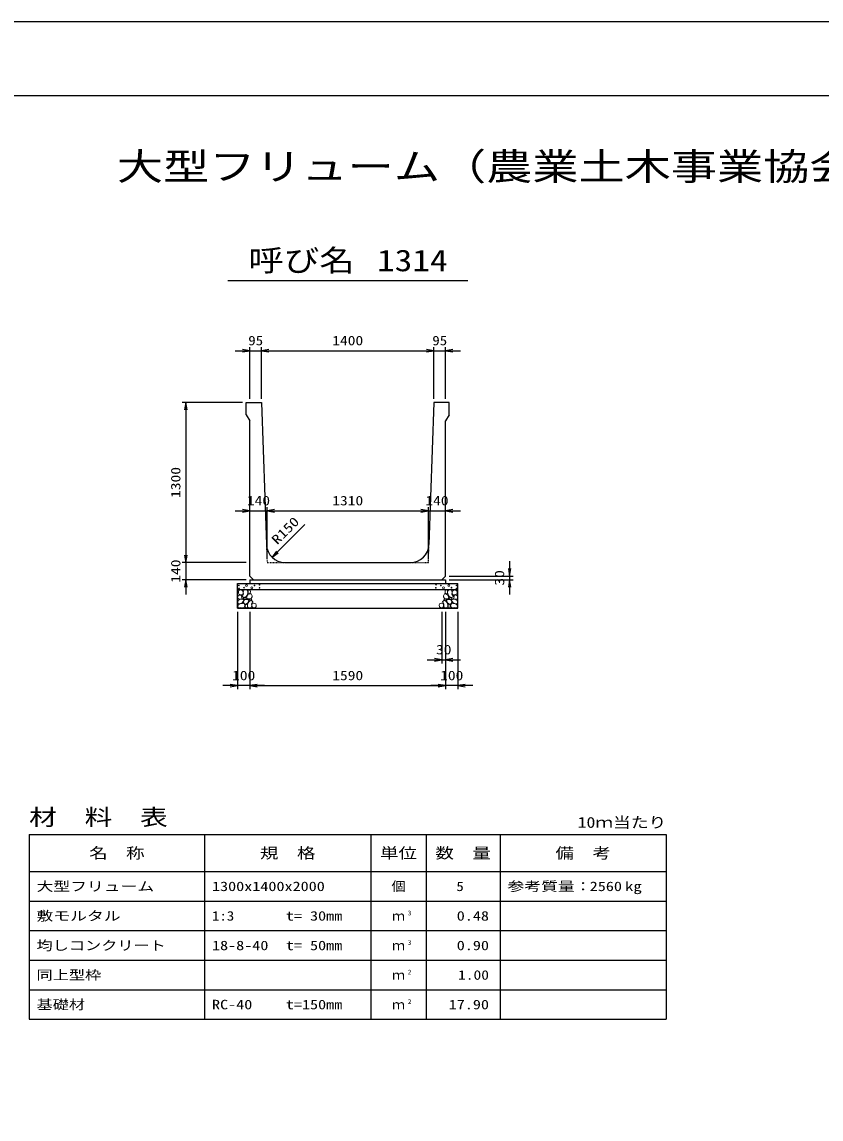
# Model space of a CAD drawing. Units: millimetres at full size. Extents: x 0 to 25230, y 0 to 17820.
# Drawn here: x 8469 to 14960, y 8910 to 17820 of the extents above; entities that cross this region are included whole.
import ezdxf
from ezdxf.enums import TextEntityAlignment as Align

# ---------------------------------------------------------------- set-up
doc = ezdxf.new("R2010")
doc.units = ezdxf.units.MM
doc.linetypes.add('DASHED_SPACED', pattern=[12, 6, -6])
for name, color, linetype, lineweight in [('D-DCR-HCHn', 4, 'Continuous', 9), ('D-MTR-FRAM', 7, 'Continuous', 25), ('D-MTR-LINE', 7, 'Continuous', 25), ('D-STR-DIM', 7, 'Continuous', 25), ('D-STR-STRn', 1, 'Continuous', 25), ('D-TTL', 2, 'Continuous', 25), ('D-TTL-TXT', 7, 'Continuous', 25)]:
    doc.layers.add(name, color=color, linetype=linetype, lineweight=lineweight)
doc.layers.add('D-MTR', color=7, linetype='Continuous')
doc.layers.add('D-MTR-TXT', color=7, linetype='Continuous')
doc.styles.add('ＭＳ ゴシック', font='')
doc.styles.get('ＭＳ ゴシック').set_extended_font_data('MS Gothic')

# ---------------------------------------------------------------- blocks, each defined once
blk = doc.blocks.new('open_arrow')
at = {"color": 0, "linetype": 'Continuous', "lineweight": -2}
blk.add_lwpolyline([(7.5, 1.25), (0, 0), (7.5, -1.25)], dxfattribs=at)

msp = doc.modelspace()

# ---------------------------------------------------------------- linework, layer by layer
at = {"layer": 'D-DCR-HCHn'}
for points in [[(10258.399, 13203.696), (10242.796, 13207.163), (10228.928, 13200.228), (10227.194, 13184.626), (10230.661, 13172.491), (10247.997, 13167.29), (10260.132, 13167.29), (10265.333, 13175.958), (10265.333, 13195.028)], [(10272.267, 13205.429), (10267.067, 13189.827), (10268.8, 13172.491), (10256.665, 13153.421), (10272.267, 13144.753), (10289.603, 13153.421), (10300.005, 13167.29), (10303.472, 13189.827), (10300.005, 13201.962), (10289.603, 13207.163)], [(10305.206, 13201.962), (10305.206, 13181.159), (10313.874, 13175.958), (10322.542, 13181.159), (10324.275, 13193.294), (10322.542, 13203.696), (10310.407, 13207.163)], [(11924.794, 13201.962), (11924.794, 13181.159), (11916.126, 13175.958), (11907.458, 13181.159), (11905.725, 13193.294), (11907.458, 13203.696), (11919.593, 13207.163)], [(11957.733, 13205.429), (11962.933, 13189.827), (11961.2, 13172.491), (11973.335, 13153.421), (11957.733, 13144.753), (11940.397, 13153.421), (11929.995, 13167.29), (11926.528, 13189.827), (11929.995, 13201.962), (11940.397, 13207.163)], [(11971.601, 13203.696), (11987.204, 13207.163), (12001.072, 13200.228), (12002.806, 13184.626), (11999.339, 13172.491), (11982.003, 13167.29), (11969.868, 13167.29), (11964.667, 13175.958), (11964.667, 13195.028)], [(10225.46, 13160.356), (10220.26, 13144.753), (10227.194, 13134.352), (10244.53, 13132.618), (10256.366, 13137.699), (10251.464, 13149.954), (10254.932, 13156.889), (10247.997, 13163.823), (10237.596, 13167.29)], [(10258.366, 13102.757), (10271.208, 13122.019), (10269.603, 13126.834), (10251.946, 13131.65), (10235.894, 13130.045), (10224.658, 13120.414), (10223.052, 13109.177), (10224.658, 13097.941), (10237.499, 13094.731)], [(10264.787, 13062.627), (10276.023, 13067.443), (10279.234, 13083.494), (10272.813, 13094.731), (10261.577, 13097.941), (10247.13, 13096.336), (10231.078, 13089.915), (10223.052, 13080.284), (10223.052, 13069.048), (10227.868, 13062.627), (10247.13, 13064.232)], [(10275.735, 13144.753), (10267.067, 13137.819), (10270.534, 13132.618), (10282.669, 13132.618), (10287.87, 13134.352), (10291.337, 13141.286), (10286.136, 13146.487)], [(10303.311, 13102.757), (10311.337, 13122.019), (10304.916, 13130.045), (10285.654, 13130.045), (10277.628, 13126.834), (10269.603, 13115.598), (10269.603, 13105.967), (10277.628, 13093.125), (10287.259, 13091.52)], [(10301.739, 13163.823), (10293.071, 13143.02), (10300.005, 13134.352), (10320.808, 13134.352), (10329.476, 13137.819), (10338.144, 13149.954), (10338.144, 13160.356), (10329.476, 13174.224), (10319.074, 13175.958)], [(10330.599, 13064.232), (10335.415, 13078.679), (10333.81, 13094.731), (10345.046, 13112.388), (10330.599, 13120.414), (10314.548, 13112.388), (10304.916, 13099.546), (10301.706, 13078.679), (10304.916, 13067.443), (10314.548, 13062.627)], [(10327.389, 13120.414), (10335.415, 13126.834), (10332.204, 13131.65), (10320.968, 13131.65), (10316.153, 13130.045), (10312.942, 13123.624), (10317.758, 13118.808)], [(10343.441, 13065.837), (10357.887, 13062.627), (10370.729, 13069.048), (10372.334, 13083.494), (10369.124, 13094.731), (10353.072, 13099.546), (10341.836, 13099.546), (10337.02, 13091.52), (10337.02, 13073.863)], [(11886.559, 13065.837), (11872.113, 13062.627), (11859.271, 13069.048), (11857.666, 13083.494), (11860.876, 13094.731), (11876.928, 13099.546), (11888.164, 13099.546), (11892.98, 13091.52), (11892.98, 13073.863)], [(11899.401, 13064.232), (11894.585, 13078.679), (11896.19, 13094.731), (11884.954, 13112.388), (11899.401, 13120.414), (11915.452, 13112.388), (11925.084, 13099.546), (11928.294, 13078.679), (11925.084, 13067.443), (11915.452, 13062.627)], [(11928.261, 13163.823), (11936.929, 13143.02), (11929.995, 13134.352), (11909.192, 13134.352), (11900.524, 13137.819), (11891.856, 13149.954), (11891.856, 13160.356), (11900.524, 13174.224), (11910.926, 13175.958)], [(11902.611, 13120.414), (11894.585, 13126.834), (11897.796, 13131.65), (11909.032, 13131.65), (11913.847, 13130.045), (11917.058, 13123.624), (11912.242, 13118.808)], [(11926.689, 13102.757), (11918.663, 13122.019), (11925.084, 13130.045), (11944.346, 13130.045), (11952.372, 13126.834), (11960.397, 13115.598), (11960.397, 13105.967), (11952.372, 13093.125), (11942.741, 13091.52)], [(11954.265, 13144.753), (11962.933, 13137.819), (11959.466, 13132.618), (11947.331, 13132.618), (11942.13, 13134.352), (11938.663, 13141.286), (11943.864, 13146.487)], [(11965.213, 13062.627), (11953.977, 13067.443), (11950.766, 13083.494), (11957.187, 13094.731), (11968.423, 13097.941), (11982.87, 13096.336), (11998.922, 13089.915), (12006.948, 13080.284), (12006.948, 13069.048), (12002.132, 13062.627), (11982.87, 13064.232)], [(11971.634, 13102.757), (11958.792, 13122.019), (11960.397, 13126.834), (11978.054, 13131.65), (11994.106, 13130.045), (12005.342, 13120.414), (12006.948, 13109.177), (12005.342, 13097.941), (11992.501, 13094.731)], [(12004.54, 13160.356), (12009.74, 13144.753), (12002.806, 13134.352), (11985.47, 13132.618), (11973.634, 13137.699), (11978.536, 13149.954), (11975.068, 13156.889), (11982.003, 13163.823), (11992.404, 13167.29)], [(10300.101, 13067.443), (10300.101, 13086.705), (10292.075, 13091.52), (10284.049, 13086.705), (10282.444, 13075.469), (10284.049, 13065.837), (10295.285, 13062.627)], [(11929.899, 13067.443), (11929.899, 13086.705), (11937.925, 13091.52), (11945.951, 13086.705), (11947.556, 13075.469), (11945.951, 13065.837), (11934.715, 13062.627)]]:
    msp.add_lwpolyline(points, close=True, dxfattribs=at)
for centre, radius in [((10230.727, 13243.955), 3), ((10231.869, 13218.91), 3), ((10272.292, 13225.752), 3), ((10293.336, 13243.955), 7.5), ((10336.664, 13224.961), 7.5), ((10357.708, 13243.164), 3), ((10398.131, 13250.006), 3), ((10399.273, 13224.961), 3), ((11830.727, 13224.961), 3), ((11831.869, 13250.006), 3), ((11872.292, 13243.164), 3), ((11893.336, 13224.961), 7.5), ((11936.664, 13243.955), 7.5), ((11957.708, 13225.752), 3), ((11998.131, 13218.91), 3), ((11999.273, 13243.955), 3)]:
    msp.add_circle(centre, radius, dxfattribs=at)
at = {"layer": 'D-MTR-FRAM'}
for p, q in [((8527.5, 11220), (13702.5, 11220)), ((8527.5, 11220), (8527.5, 9720)), ((13702.5, 11220), (13702.5, 9720)), ((8527.5, 9720), (13702.5, 9720))]:
    msp.add_line(p, q, dxfattribs=at)
at = {"layer": 'D-MTR-LINE'}
for p, q in [((9952.5, 11220), (9952.5, 9720)), ((11302.5, 11220), (11302.5, 9720)), ((11752.5, 11220), (11752.5, 9720)), ((12352.5, 11220), (12352.5, 9720)), ((8527.5, 10920), (13702.5, 10920)), ((8527.5, 10680), (13702.5, 10680)), ((8527.5, 10440), (13702.5, 10440)), ((8527.5, 10200), (13702.5, 10200)), ((8527.5, 9960), (13702.5, 9960))]:
    msp.add_line(p, q, dxfattribs=at)
at = {"layer": 'D-STR-DIM'}
for p, q in [((10200, 15150), (10535, 15150)), ((10320, 14760), (10320, 15180)), ((10415, 14760), (10415, 15180)), ((10415, 14760), (10415, 15180)), ((10415, 15150), (11815, 15150)), ((11695, 15150), (12030, 15150)), ((11815, 14760), (11815, 15180)), ((11815, 14760), (11815, 15180)), ((11910, 14760), (11910, 15180)), ((10260, 14730), (9770, 14730)), ((9800, 14730), (9800, 13430)), ((10200, 13850), (10580, 13850)), ((10460, 13460), (10460, 13880)), ((10460, 13460), (10460, 13880)), ((10460, 13850), (11770, 13850)), ((11650, 13850), (12030, 13850)), ((11770, 13460), (11770, 13880)), ((11770, 13460), (11770, 13880)), ((10500.682, 13472.115), (10765.847, 13737.28)), ((9800, 13550), (9800, 13170)), ((10290, 13430), (9770, 13430)), ((10290, 13430), (9770, 13430)), ((12430, 13440), (12430, 13170)), ((10290, 13290), (9770, 13290)), ((11940, 13320), (12460, 13320)), ((11940, 13290), (12460, 13290)), ((10220, 13030), (10220, 12400)), ((10320, 13030), (10320, 12400)), ((10320, 13030), (10320, 12400)), ((11880, 13030), (11880, 12610)), ((11910, 13030), (11910, 12400)), ((11910, 13030), (11910, 12400)), ((11910, 13030), (11910, 12610)), ((12010, 13030), (12010, 12400)), ((11760, 12640), (12030, 12640)), ((10440, 12430), (10100, 12430)), ((10320, 12430), (11910, 12430)), ((12130, 12430), (11790, 12430))]:
    msp.add_line(p, q, dxfattribs=at)
at = {"layer": 'D-STR-STRn'}
for p, q in [((10290, 14730), (10415, 14730)), ((10290, 14630), (10290, 14730)), ((10415, 14730), (10454.987, 13574.811)), ((11815, 14730), (11775.013, 13574.811)), ((11940, 14730), (11815, 14730)), ((11940, 14630), (11940, 14730)), ((10290, 14630), (10320, 14580)), ((11940, 14630), (11910, 14580)), ((10320, 13320), (10320, 14580)), ((11910, 13320), (11910, 14580)), ((10604.898, 13430), (11625.102, 13430)), ((10320, 13320), (10350, 13290)), ((10320, 13290), (11910, 13290)), ((10320, 13290), (10320, 13260)), ((11910, 13320), (11880, 13290)), ((11910, 13290), (11910, 13260)), ((10220, 13060), (10220, 13260)), ((10220, 13260), (12010, 13260)), ((10220, 13210), (12010, 13210)), ((12010, 13060), (12010, 13260)), ((10220, 13060), (12010, 13060))]:
    msp.add_line(p, q, dxfattribs=at)
at = {"layer": 'D-STR-STRn', "color": 2, "linetype": 'DASHED_SPACED'}
for p, q in [((10454.987, 13574.811), (10460, 13430)), ((11770, 13430), (11775.013, 13574.811)), ((10460, 13430), (10604.898, 13430)), ((11625.102, 13430), (11770, 13430))]:
    msp.add_line(p, q, dxfattribs=at)
at = {"layer": 'D-STR-STRn'}
for centre, start, end in [((10604.898, 13580), 181.98252, 270), ((11625.102, 13580), 270, 358.01748)]:
    msp.add_arc(centre, 150, start, end, dxfattribs=at)
at = {"layer": 'D-TTL'}
for points in [[(0, 0), (25230, 0), (25230, 17820), (0, 17820)], [(600, 600), (24630, 600), (24630, 17220), (600, 17220)]]:
    msp.add_lwpolyline(points, close=True, dxfattribs=at)
at = {"layer": 'D-TTL-TXT'}
msp.add_line((10140, 15720), (12090, 15720), dxfattribs=at)

# ---------------------------------------------------------------- block references
at = {"layer": 'D-STR-DIM', "xscale": 8, "yscale": 8}
for p, rotation in [((10320, 15150), 180), ((11815, 15150), 180), ((11815, 15150), 180), ((9800, 14730), 270), ((10320, 13850), 180), ((11770, 13850), 180), ((11770, 13850), 180), ((9800, 13430), 90), ((9800, 13430), 90), ((10500.682, 13472.115), 45), ((12430, 13320), 90), ((9800, 13290), 270), ((12430, 13290), 270), ((11880, 12640), 180), ((10220, 12430), 180), ((11910, 12430), 180), ((11910, 12430), 180)]:
    msp.add_blockref('open_arrow', p, dxfattribs=dict(at, rotation=rotation))
for p in [(10415, 15150), (10415, 15150), (11910, 15150), (10460, 13850), (10460, 13850), (11910, 13850), (11910, 12640), (10320, 12430), (10320, 12430), (12010, 12430)]:
    msp.add_blockref('open_arrow', p, dxfattribs=at)

# ---------------------------------------------------------------- texts
at = {"layer": 'D-MTR', "style": 'ＭＳ ゴシック', "width": 1.25}
msp.add_text('材\u3000料\u3000表', height=132, dxfattribs=at).set_placement((8527.5, 11256), align=Align.BOTTOM_LEFT)
at = {"layer": 'D-MTR', "style": 'ＭＳ ゴシック', "width": 1.2}
msp.add_text('10ｍ当たり', height=87.98, dxfattribs=at).set_placement((13702.5, 11249), align=Align.BOTTOM_RIGHT)
at = {"layer": 'D-MTR-TXT', "style": 'ＭＳ ゴシック'}
for s, height, width, p in [('名\u3000称', 87.98, 1.25, (9240, 11070)), ('規\u3000格', 87.98, 1.25, (10627.5, 11070)), ('単位', 87.98, 1.25, (11527.5, 11070)), ('数\u3000量', 87.98, 1.25, (12052.5, 11070)), ('備\u3000考', 87.98, 1.25, (13027.5, 11070)), ('個', 76.98, 1.1, (11527.5, 10800))]:
    msp.add_text(s, height=height, dxfattribs=dict(at, width=width)).set_placement(p, align=Align.MIDDLE_CENTER)
for s, width, p in [('大型フリューム', 1.3, (8587.5, 10800)), ('1300x1400x2000', 1.25, (10012.5, 10800)), ('参考質量：    kg', 1.3, (12412.5, 10800)), ('敷モルタル', 1.3, (8587.5, 10560)), ('1:3', 1.15, (10012.5, 10560)), ('t= 30mm', 1.25, (10612.5, 10560)), ('均しコンクリート', 1.25, (8587.5, 10320)), ('18-8-40', 1.25, (10012.5, 10320)), ('t= 50mm', 1.25, (10612.5, 10320)), ('同上型枠', 1.25, (8587.5, 10080)), ('基礎材', 1.25, (8587.5, 9840)), ('RC-40', 1.25, (10012.5, 9840)), ('t=150mm', 1.25, (10612.5, 9840))]:
    msp.add_text(s, height=76.98, dxfattribs=dict(at, width=width)).set_placement(p, align=Align.MIDDLE_LEFT)
for s, width, p in [('5', 1.15, (12057.83, 10800)), ('2560', 1.25, (13342.5, 10800)), ('0.48', 1.25, (12262.5, 10560)), ('0.90', 1.25, (12262.5, 10320)), ('1.00', 1.2, (12262.5, 10080)), ('17.90', 1.25, (12262.5, 9840))]:
    msp.add_text(s, height=76.98, dxfattribs=dict(at, width=width)).set_placement(p, align=Align.MIDDLE_RIGHT)
for p in [(11527.5, 10560), (11527.5, 10320), (11527.5, 10080), (11527.5, 9840)]:
    msp.add_text('ｍ', height=76.98, dxfattribs=at).set_placement(p, align=Align.MIDDLE_CENTER)
at = {"layer": 'D-MTR-TXT', "style": 'ＭＳ ゴシック', "width": 1.15}
for s, p in [('3', (11602.5, 10553)), ('3', (11602.5, 10313)), ('2', (11602.5, 10073)), ('2', (11602.5, 9833))]:
    msp.add_text(s, height=38.49, dxfattribs=at).set_placement(p, align=Align.BOTTOM_LEFT)
at = {"layer": 'D-STR-DIM', "style": 'ＭＳ ゴシック'}
for s, width, p in [('95', 1.15, (10367.5, 15232.5)), ('1400', 1.2, (11115, 15232.5)), ('95', 1.15, (11862.5, 15232.5)), ('140', 1.2, (10390, 13932.5)), ('1310', 1.2, (11115, 13932.5)), ('140', 1.2, (11840, 13932.5)), ('30', 1.2, (11895, 12722.5)), ('100', 1.2, (10270, 12512.5)), ('1590', 1.2, (11115, 12512.5)), ('100', 1.2, (11960, 12512.5))]:
    msp.add_text(s, height=76.98, dxfattribs=dict(at, width=width)).set_placement(p, align=Align.MIDDLE_CENTER)
at = {"layer": 'D-STR-DIM', "style": 'ＭＳ ゴシック', "width": 1.2}
for s, p in [('1300', (9717.5, 14080)), ('140', (9717.5, 13360)), ('30', (12347.5, 13305))]:
    msp.add_text(s, height=76.98, rotation=90, dxfattribs=at).set_placement(p, align=Align.MIDDLE_CENTER)
at = {"layer": 'D-STR-DIM', "style": 'ＭＳ ゴシック', "width": 1.25}
msp.add_text('R150', height=76.98, rotation=45, dxfattribs=at).set_placement((10559.092, 13553.152), align=Align.BOTTOM_LEFT)
at = {"layer": 'D-TTL-TXT', "style": 'ＭＳ ゴシック'}
for s, height, width, p in [('大型フリューム（農業土木事業協会型）', 219.9, 1.25, (12615, 16470)), ('呼び名', 176, 1.2, (10740, 15742.5)), ('1314', 176, 1.2, (11640, 15742.5))]:
    msp.add_text(s, height=height, dxfattribs=dict(at, width=width)).set_placement(p, align=Align.BOTTOM_CENTER)

doc.saveas('drawing.dxf')
